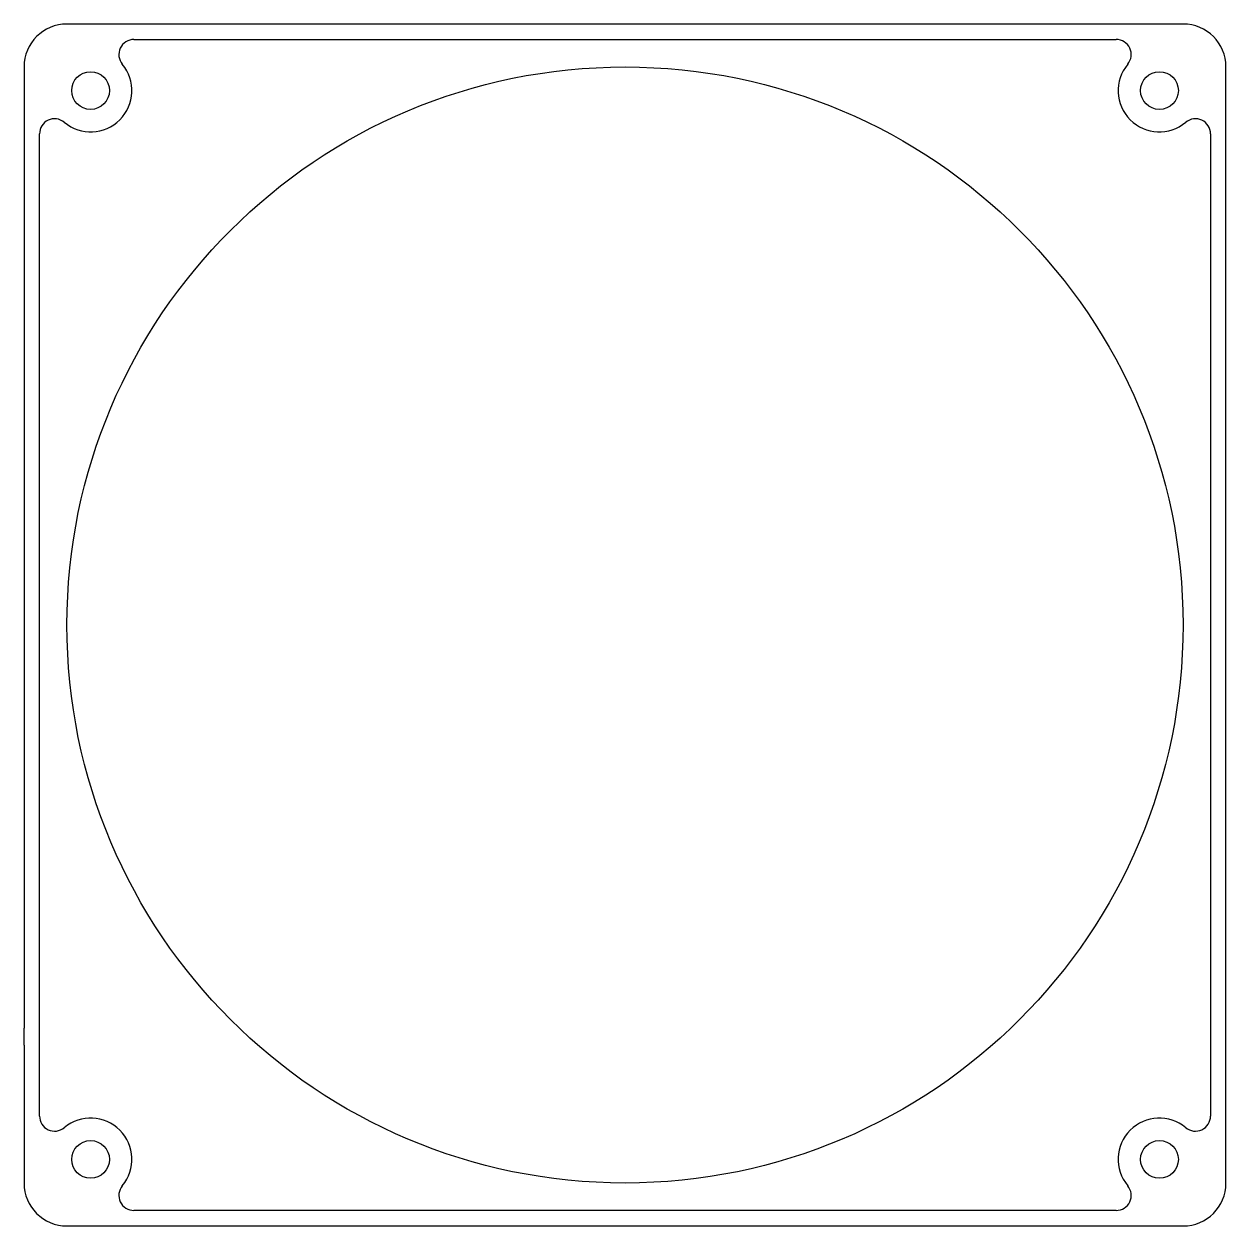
# Model space of a CAD drawing. Header units: millimetres. Extents: x -36 to 104, y -64 to 76.
import ezdxf

# ---------------------------------------------------------------- set-up
doc = ezdxf.new("R2010")
doc.units = ezdxf.units.MM
doc.layers.get('0').update_dxf_attribs({"linetype": 'CONTINUOUS'})

msp = doc.modelspace()

# ---------------------------------------------------------------- linework, layer by layer
for p, q in [((99.29, 76.33, 0), (-30.71, 76.33, 0)), ((99.29, 76.33), (-30.71, 76.33)), ((-22.91, 74.53, 0), (91.49, 74.53, 0)), ((-22.91, 74.53), (91.49, 74.53)), ((-35.71, 71.33, 0), (-35.71, -40.63, 0)), ((-35.71, 71.33), (-35.71, -40.63)), ((104.29, -58.67, 0), (104.29, 71.33, 0)), ((104.29, -58.67), (104.29, 71.33)), ((-33.91, -40.63, 0), (-33.91, 63.53, 0)), ((-33.91, -40.63), (-33.91, 63.53)), ((102.49, 63.53, 0), (102.49, -50.87, 0)), ((102.49, 63.53), (102.49, -50.87)), ((-35.71, -42.62), (-35.71, -40.63, 0)), ((-33.91, -42.62), (-33.91, -40.63)), ((-35.71, -42.62, 0), (-35.71, -58.67, 0)), ((-35.71, -42.62), (-35.71, -58.67)), ((-33.91, -50.87, 0), (-33.91, -42.62, 0)), ((-33.91, -50.87), (-33.91, -42.62)), ((91.49, -61.87, 0), (-22.91, -61.87, 0)), ((91.49, -61.87), (-22.91, -61.87)), ((-30.71, -63.67, 0), (99.29, -63.67, 0)), ((-30.71, -63.67), (99.29, -63.67))]:
    msp.add_line(p, q)
for centre, radius in [((34.29, 6.33), 65), ((-27.96, 68.58, 0), 2.2), ((-27.96, 68.58), 2.2), ((96.54, 68.58, 0), 2.2), ((96.54, 68.58), 2.2), ((-27.96, -55.92, 0), 2.2), ((-27.96, -55.92), 2.2), ((96.54, -55.92, 0), 2.2), ((96.54, -55.92), 2.2)]:
    msp.add_circle(centre, radius)
for centre, radius, start, end in [((-30.71, 71.33, 0), 5, 90, 180), ((-30.71, 71.33), 5, 90, 180), ((99.29, 71.33, 0), 5, 0, 90), ((99.29, 71.33), 5, 0, 90), ((-22.91, 72.77, 0), 1.76, 90, 219.6748), ((-22.91, 72.77), 1.76, 90, 219.6748), ((91.49, 72.77, 0), 1.76, -39.6748, 90), ((91.49, 72.77), 1.76, -39.6748, 90), ((-27.96, 68.58, 0), 4.8, -129.6748, 39.6748), ((-27.96, 68.58), 4.8, -129.6748, 39.6748), ((96.54, 68.58, 0), 4.8, 140.3252, 309.6748), ((96.54, 68.58), 4.8, 140.3252, 309.6748), ((-32.15, 63.53, 0), 1.76, 50.3252, 180), ((-32.15, 63.53), 1.76, 50.3252, 180), ((100.73, 63.53, 0), 1.76, 0, 129.6748), ((100.73, 63.53), 1.76, 0, 129.6748), ((-32.15, -50.87, 0), 1.76, 180, 309.6748), ((-32.15, -50.87), 1.76, 180, 309.6748), ((-27.96, -55.92, 0), 4.8, -39.6748, 129.6748), ((-27.96, -55.92), 4.8, -39.6748, 129.6748), ((96.54, -55.92, 0), 4.8, 50.3252, 219.6748), ((96.54, -55.92), 4.8, 50.3252, 219.6748), ((100.73, -50.87, 0), 1.76, 230.3252, 360), ((100.73, -50.87), 1.76, 230.3252, 360), ((-30.71, -58.67, 0), 5, 180, 270), ((-30.71, -58.67), 5, 180, 270), ((99.29, -58.67, 0), 5, -90, 0), ((99.29, -58.67), 5, -90, 0), ((-22.91, -60.11, 0), 1.76, 140.3252, 270), ((-22.91, -60.11), 1.76, 140.3252, 270), ((91.49, -60.11, 0), 1.76, -90, 39.6748), ((91.49, -60.11), 1.76, -90, 39.6748)]:
    msp.add_arc(centre, radius, start, end)

doc.saveas('drawing.dxf')
